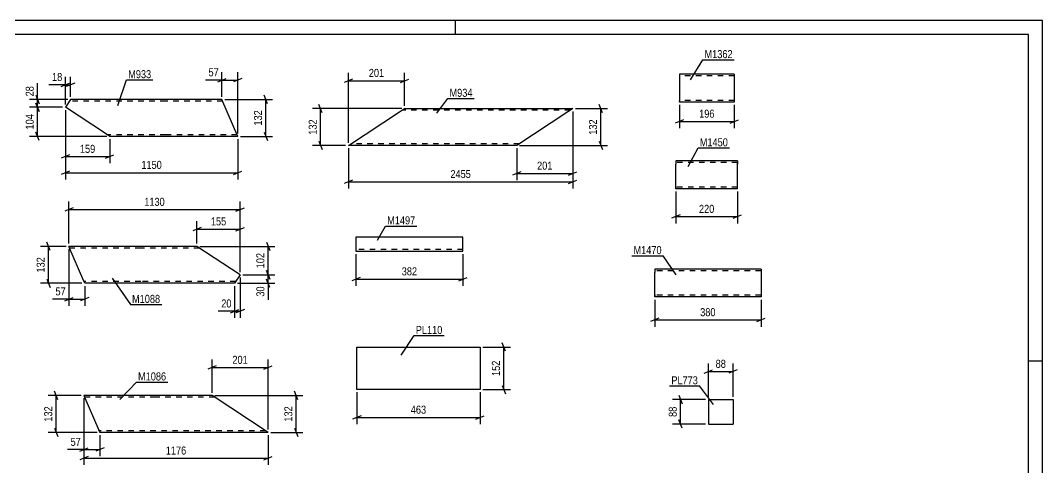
# Model space of a CAD drawing. Header units: millimetres. Extents: x 0 to 594, y 0 to 420.
# Drawn here: x 228.5 to 594, y 259.9 to 420 of the extents above; entities that cross this region are included whole.
import ezdxf

# ---------------------------------------------------------------- set-up
doc = ezdxf.new("R2010")
doc.units = ezdxf.units.MM
doc.linetypes.add('DXK_LINE_DOT2', pattern=[3.9198, 1.9599, -1.9599])
doc.styles.add('Arial Narrow', font='ARIALN.TTF', dxfattribs={"height": 0.2})

# ---------------------------------------------------------------- blocks, each defined once
blk = doc.blocks.new('Unknown-570389277-1132')
at = {"color": 5, "linetype": 'Continuous'}
for p, q in [((594, 420), (0, 420)), ((384, 415), (384, 420)), ((594, 0), (594, 420)), ((589, 415), (5, 415)), ((589, 5), (589, 415)), ((594, 298), (589, 298))]:
    blk.add_line(p, q, dxfattribs=at)
blk = doc.blocks.new('Part-570389277-9907 - 9891')
at = {"color": 2, "linetype": 'Continuous'}
for p, q in [((455.29, 330.98), (455.29, 329.78)), ((493.31, 330.98), (455.29, 330.98)), ((455.29, 321.72), (455.29, 329.78)), ((493.31, 330.98), (493.31, 330.89)), ((493.31, 330.89), (493.31, 329.78)), ((493.31, 329.78), (493.31, 320.98)), ((455.29, 321.07), (455.29, 321.72)), ((455.29, 320.98), (455.29, 321.07)), ((493.31, 320.98), (455.29, 320.98))]:
    blk.add_line(p, q, dxfattribs=at)
at = {"color": 7, "linetype": 'DXK_LINE_DOT2'}
for p, q in [((493.31, 330.38), (455.29, 330.38)), ((493.31, 330.63), (493.31, 329.78)), ((455.29, 321.72), (455.29, 321.33)), ((493.31, 321.63), (493.31, 321.72)), ((455.29, 321.58), (455.29, 321.63)), ((493.31, 321.58), (455.29, 321.58)), ((455.29, 320.98), (455.29, 320.98)), ((493.31, 321.58), (493.31, 321.63)), ((493.31, 321.58), (493.31, 321.63))]:
    blk.add_line(p, q, dxfattribs=at)
blk = doc.blocks.new('Part-570389277-8156 - 8140')
at = {"color": 2, "linetype": 'Continuous'}
for p, q in [((246.38, 391.68), (244.56, 388.91)), ((280.41, 391.68), (246.38, 391.68)), ((300.51, 391.68), (280.51, 391.68)), ((306.2, 378.48), (300.51, 391.68)), ((259.28, 379.22), (244.56, 388.91)), ((260.41, 378.48), (259.28, 379.22)), ((280.41, 378.48), (260.41, 378.48)), ((306.2, 378.48), (280.51, 378.48))]:
    blk.add_line(p, q, dxfattribs=at)
at = {"color": 7, "linetype": 'DXK_LINE_DOT2'}
for p, q in [((280.41, 391.08), (245.98, 391.08)), ((300.77, 391.08), (280.51, 391.08)), ((280.41, 379.08), (259.5, 379.08)), ((305.94, 379.08), (280.51, 379.08)), ((305.94, 379.08), (305.92, 379.12))]:
    blk.add_line(p, q, dxfattribs=at)
blk = doc.blocks.new('Part-570389277-9939 - 9923')
at = {"color": 2, "linetype": 'Continuous'}
for p, q in [((386.7, 342.36), (348.45, 342.36)), ((348.45, 342.36), (348.45, 337.36)), ((386.7, 337.36), (386.7, 342.36)), ((348.45, 337.36), (386.7, 337.36))]:
    blk.add_line(p, q, dxfattribs=at)
at = {"color": 7, "linetype": 'DXK_LINE_DOT2'}
blk.add_line((386.7, 337.96), (348.45, 337.96), dxfattribs=at)
blk = doc.blocks.new('Part-570389277-9980 - 9964')
at = {"color": 2, "linetype": 'Continuous'}
for p, q in [((474.52, 284.26), (474.52, 275.46)), ((474.52, 284.26), (483.32, 284.26)), ((483.32, 284.26), (483.32, 275.46)), ((474.52, 275.46), (483.32, 275.46))]:
    blk.add_line(p, q, dxfattribs=at)
blk = doc.blocks.new('Part-570389277-8293 - 8277')
at = {"color": 2, "linetype": 'Continuous'}
for p, q in [((364.01, 387.22), (365.84, 388.42)), ((365.84, 388.42), (385.84, 388.42)), ((385.94, 388.42), (426, 388.42)), ((426, 388.42), (424.18, 387.22)), ((345.77, 375.22), (364.01, 387.22)), ((424.18, 387.22), (405.94, 375.22)), ((385.84, 375.22), (345.77, 375.22)), ((405.94, 375.22), (385.94, 375.22))]:
    blk.add_line(p, q, dxfattribs=at)
at = {"color": 7, "linetype": 'DXK_LINE_DOT2'}
for p, q in [((385.84, 387.82), (364.92, 387.82)), ((425.09, 387.82), (385.94, 387.82)), ((425.86, 388.32), (424.18, 387.22)), ((346.68, 375.82), (346.75, 375.86)), ((385.84, 375.82), (346.68, 375.82)), ((406.85, 375.82), (385.94, 375.82)), ((406.85, 375.82), (406.92, 375.86))]:
    blk.add_line(p, q, dxfattribs=at)
blk = doc.blocks.new('Part-570389277-9032 - 9016')
at = {"color": 2, "linetype": 'Continuous'}
for p, q in [((348.76, 287.83), (348.76, 303.03)), ((348.76, 303.03), (370.76, 303.03)), ((370.86, 303.03), (392.86, 303.03)), ((392.86, 303.03), (392.86, 287.83)), ((370.76, 287.83), (348.76, 287.83)), ((392.86, 287.83), (370.86, 287.83))]:
    blk.add_line(p, q, dxfattribs=at)
blk = doc.blocks.new('Part-570389277-9076 - 9060')
at = {"color": 2, "linetype": 'Continuous'}
for p, q in [((271.48, 339.07), (245.79, 339.07)), ((251.16, 326.62), (245.79, 339.07)), ((291.58, 339.07), (271.58, 339.07)), ((307.05, 328.9), (291.58, 339.07)), ((251.44, 325.97), (251.16, 326.62)), ((251.48, 325.87), (251.44, 325.97)), ((271.48, 325.87), (251.48, 325.87)), ((305.06, 325.87), (271.58, 325.87)), ((307.05, 328.9), (305.06, 325.87))]:
    blk.add_line(p, q, dxfattribs=at)
at = {"color": 7, "linetype": 'DXK_LINE_DOT2'}
for p, q in [((271.48, 338.47), (246.04, 338.47)), ((292.49, 338.47), (271.58, 338.47)), ((251.16, 326.62), (251.33, 326.23)), ((251.22, 326.47), (251.2, 326.52)), ((271.48, 326.47), (251.22, 326.47)), ((251.48, 325.87), (251.48, 325.87)), ((305.46, 326.47), (271.58, 326.47))]:
    blk.add_line(p, q, dxfattribs=at)
blk = doc.blocks.new('Part-570389277-9213 - 9197')
at = {"color": 2, "linetype": 'Continuous'}
for p, q in [((276.88, 285.69), (251.19, 285.69)), ((251.19, 285.69), (256.56, 273.23)), ((296.98, 285.69), (276.98, 285.69)), ((317.05, 272.49), (296.98, 285.69)), ((256.84, 272.58), (256.56, 273.23)), ((256.88, 272.49), (256.84, 272.58)), ((276.88, 272.49), (256.88, 272.49)), ((317.05, 272.49), (276.98, 272.49))]:
    blk.add_line(p, q, dxfattribs=at)
at = {"color": 7, "linetype": 'DXK_LINE_DOT2'}
for p, q in [((276.88, 285.09), (251.44, 285.09)), ((297.89, 285.09), (276.98, 285.09)), ((256.56, 273.23), (256.73, 272.84)), ((256.62, 273.09), (256.6, 273.13)), ((276.88, 273.09), (256.62, 273.09)), ((316.13, 273.09), (276.98, 273.09)), ((315.87, 273.26), (315.92, 273.23)), ((316.06, 273.13), (316.13, 273.09))]:
    blk.add_line(p, q, dxfattribs=at)
blk = doc.blocks.new('Part-570389277-9843 - 9827')
at = {"color": 2, "linetype": 'Continuous'}
for p, q in [((483.74, 400.77), (464.12, 400.77)), ((464.12, 400.77), (464.12, 390.86)), ((483.74, 400.77), (483.74, 390.77)), ((464.12, 390.77), (464.12, 390.86)), ((483.74, 390.77), (464.12, 390.77))]:
    blk.add_line(p, q, dxfattribs=at)
at = {"color": 7, "linetype": 'DXK_LINE_DOT2'}
for p, q in [((483.74, 400.17), (464.12, 400.17)), ((464.12, 391.37), (464.12, 391.41)), ((483.74, 391.37), (464.12, 391.37)), ((483.74, 391.37), (483.74, 391.41))]:
    blk.add_line(p, q, dxfattribs=at)
blk = doc.blocks.new('Part-570389277-9875 - 9859')
at = {"color": 2, "linetype": 'Continuous'}
for p, q in [((462.85, 369.74), (462.85, 368.54)), ((484.87, 369.74), (462.85, 369.74)), ((484.87, 369.74), (484.87, 369.65)), ((484.87, 369.65), (484.87, 368.54)), ((462.85, 360.48), (462.85, 368.54)), ((484.87, 359.74), (484.87, 368.54)), ((462.85, 359.83), (462.85, 360.48)), ((462.85, 359.74), (462.85, 359.83)), ((484.87, 359.74), (462.85, 359.74))]:
    blk.add_line(p, q, dxfattribs=at)
at = {"color": 7, "linetype": 'DXK_LINE_DOT2'}
for p, q in [((484.87, 369.74), (484.87, 369.74)), ((484.87, 368.54), (484.87, 369.39)), ((484.87, 369.14), (462.85, 369.14)), ((462.85, 360.48), (462.85, 360.09)), ((462.85, 360.34), (462.85, 360.38)), ((484.87, 360.34), (462.85, 360.34)), ((462.85, 359.74), (462.85, 359.74)), ((484.87, 360.34), (484.87, 360.38))]:
    blk.add_line(p, q, dxfattribs=at)
blk = doc.blocks.new('StraightDimension-570389277-9909 - 9891')
at = {"color": 7, "linetype": 'Continuous'}
for p, q in [((455.29, 319.98), (455.29, 310.34)), ((493.31, 319.98), (493.31, 310.34)), ((456.79, 313.34), (453.79, 312.14)), ((455.29, 312.74), (493.31, 312.74)), ((491.81, 312.14), (494.81, 313.34))]:
    blk.add_line(p, q, dxfattribs=at)
at = {"color": 0}
blk.add_wipeout([(477.64, 313.49), (477.64, 317.69), (470.96, 317.69), (470.96, 313.49)], dxfattribs=at)
at = {"color": 3, "style": 'Arial Narrow'}
blk.add_text('380', height=2.863, dxfattribs=at).set_placement((471.56, 314.09))
blk = doc.blocks.new('StraightDimension-570389277-8206 - 8140')
at = {"color": 7, "linetype": 'Continuous'}
for p, q in [((243.56, 388.91), (231.71, 388.91)), ((233.96, 390.41), (235.16, 387.41)), ((234.56, 378.48), (234.56, 388.91)), ((259.41, 378.48), (231.71, 378.48)), ((235.16, 376.98), (233.96, 379.98))]:
    blk.add_line(p, q, dxfattribs=at)
at = {"color": 0}
blk.add_wipeout([(233.81, 387.04), (229.61, 387.04), (229.61, 380.35), (233.81, 380.35)], dxfattribs=at)
at = {"color": 3, "style": 'Arial Narrow'}
blk.add_text('104', height=2.863, rotation=90.0002, dxfattribs=at).set_placement((233.21, 380.95))
blk = doc.blocks.new('StraightDimension-570389277-8159 - 8140')
at = {"color": 7, "linetype": 'Continuous'}
for p, q in [((299.01, 398.06), (302.01, 399.26)), ((300.51, 392.68), (300.51, 401.51)), ((300.51, 398.66), (306.2, 398.66)), ((307.7, 399.26), (304.7, 398.06)), ((306.2, 379.48), (306.2, 401.51))]:
    blk.add_line(p, q, dxfattribs=at)
at = {"color": 0}
blk.add_wipeout([(299.99, 399.41), (299.99, 403.61), (295.13, 403.61), (295.13, 399.41)], dxfattribs=at)
at = {"color": 7, "linetype": 'Continuous'}
blk.add_line((300.51, 398.66), (294.6, 398.66), dxfattribs=at)
blk.add_line((300.51, 398.66), (294.6, 398.66), dxfattribs=at)
at = {"color": 3, "style": 'Arial Narrow'}
blk.add_text('57', height=2.863, dxfattribs=at).set_placement((295.73, 400.01))
blk = doc.blocks.new('StraightDimension-570389277-8205 - 8140')
at = {"color": 7, "linetype": 'Continuous'}
for p, q in [((245.38, 391.68), (231.71, 391.68)), ((233.96, 393.18), (235.16, 390.18)), ((234.56, 388.91), (234.56, 391.68)), ((243.56, 388.91), (231.71, 388.91)), ((235.16, 387.41), (233.96, 390.41))]:
    blk.add_line(p, q, dxfattribs=at)
at = {"color": 0}
blk.add_wipeout([(233.81, 397.06), (229.61, 397.06), (229.61, 392.2), (233.81, 392.2)], dxfattribs=at)
at = {"color": 7, "linetype": 'Continuous'}
blk.add_line((234.56, 391.68), (234.56, 397.59), dxfattribs=at)
blk.add_line((234.56, 391.68), (234.56, 397.59), dxfattribs=at)
at = {"color": 3, "style": 'Arial Narrow'}
blk.add_text('28', height=2.863, rotation=90.0002, dxfattribs=at).set_placement((233.21, 392.8))
blk = doc.blocks.new('StraightDimension-570389277-8173 - 8140')
at = {"color": 7, "linetype": 'Continuous'}
for p, q in [((244.56, 389.91), (244.56, 399.82)), ((246.38, 392.68), (246.38, 399.82)), ((243.06, 396.37), (246.06, 397.57)), ((244.56, 396.97), (246.38, 396.97)), ((247.88, 397.57), (244.88, 396.37))]:
    blk.add_line(p, q, dxfattribs=at)
at = {"color": 0}
blk.add_wipeout([(244.03, 397.72), (244.03, 401.92), (239.17, 401.92), (239.17, 397.72)], dxfattribs=at)
at = {"color": 7, "linetype": 'Continuous'}
blk.add_line((244.56, 396.97), (238.65, 396.97), dxfattribs=at)
blk.add_line((244.56, 396.97), (238.65, 396.97), dxfattribs=at)
at = {"color": 3, "style": 'Arial Narrow'}
blk.add_text('18', height=2.863, dxfattribs=at).set_placement((239.77, 398.32))
blk = doc.blocks.new('StraightDimension-570389277-8187 - 8140')
at = {"color": 7, "linetype": 'Continuous'}
for p, q in [((244.56, 387.91), (244.56, 368.84)), ((260.41, 377.48), (260.41, 368.84)), ((246.06, 371.84), (243.06, 370.64)), ((244.56, 371.24), (260.41, 371.24)), ((258.91, 370.64), (261.91, 371.84))]:
    blk.add_line(p, q, dxfattribs=at)
at = {"color": 0}
blk.add_wipeout([(255.82, 371.99), (255.82, 376.19), (249.14, 376.19), (249.14, 371.99)], dxfattribs=at)
at = {"color": 3, "style": 'Arial Narrow'}
blk.add_text('159', height=2.863, dxfattribs=at).set_placement((249.74, 372.59))
blk = doc.blocks.new('StraightDimension-570389277-8239 - 8140')
at = {"color": 7, "linetype": 'Continuous'}
for p, q in [((301.51, 391.68), (318.6, 391.68)), ((316.8, 390.18), (315.6, 393.18)), ((316.2, 378.48), (316.2, 391.68)), ((307.2, 378.48), (318.6, 378.48)), ((315.6, 379.98), (316.8, 376.98))]:
    blk.add_line(p, q, dxfattribs=at)
at = {"color": 0}
blk.add_wipeout([(315.45, 388.42), (311.25, 388.42), (311.25, 381.74), (315.45, 381.74)], dxfattribs=at)
at = {"color": 3, "style": 'Arial Narrow'}
blk.add_text('132', height=2.863, rotation=90.0002, dxfattribs=at).set_placement((314.85, 382.34))
blk = doc.blocks.new('StraightDimension-570389277-8263 - 8140')
at = {"color": 7, "linetype": 'Continuous'}
for p, q in [((244.56, 387.91), (244.56, 363.08)), ((306.2, 377.48), (306.2, 363.08)), ((246.06, 366.08), (243.06, 364.88)), ((304.7, 364.88), (307.7, 366.08)), ((244.56, 365.48), (306.2, 365.48))]:
    blk.add_line(p, q, dxfattribs=at)
at = {"color": 0}
blk.add_wipeout([(279.64, 366.23), (279.64, 370.43), (271.12, 370.43), (271.12, 366.23)], dxfattribs=at)
at = {"color": 3, "style": 'Arial Narrow'}
blk.add_text('1150', height=2.863, dxfattribs=at).set_placement((271.72, 366.83))
blk = doc.blocks.new('StraightDimension-570389277-9941 - 9923')
at = {"color": 7, "linetype": 'Continuous'}
for p, q in [((348.45, 336.36), (348.45, 324.96)), ((386.7, 336.36), (386.7, 324.96)), ((349.95, 327.96), (346.95, 326.76)), ((348.45, 327.36), (386.7, 327.36)), ((385.2, 326.76), (388.2, 327.96))]:
    blk.add_line(p, q, dxfattribs=at)
at = {"color": 0}
blk.add_wipeout([(370.92, 328.11), (370.92, 332.31), (364.23, 332.31), (364.23, 328.11)], dxfattribs=at)
at = {"color": 3, "style": 'Arial Narrow'}
blk.add_text('382', height=2.863, dxfattribs=at).set_placement((364.83, 328.71))
blk = doc.blocks.new('StraightDimension-570389277-9982 - 9964')
at = {"color": 7, "linetype": 'Continuous'}
for p, q in [((474.52, 285.26), (474.52, 297.11)), ((483.32, 285.26), (483.32, 297.11)), ((473.02, 293.66), (476.02, 294.86)), ((474.52, 294.26), (483.32, 294.26)), ((484.82, 294.86), (481.82, 293.66))]:
    blk.add_line(p, q, dxfattribs=at)
at = {"color": 0}
blk.add_wipeout([(481.34, 295.01), (481.34, 299.21), (476.49, 299.21), (476.49, 295.01)], dxfattribs=at)
at = {"color": 3, "style": 'Arial Narrow'}
blk.add_text('88', height=2.863, dxfattribs=at).set_placement((477.09, 295.61))
blk = doc.blocks.new('StraightDimension-570389277-9993 - 9964')
at = {"color": 7, "linetype": 'Continuous'}
for p, q in [((463.92, 285.76), (465.12, 282.76)), ((473.52, 284.26), (461.67, 284.26)), ((464.52, 275.46), (464.52, 284.26)), ((473.52, 275.46), (461.67, 275.46)), ((465.12, 273.96), (463.92, 276.96))]:
    blk.add_line(p, q, dxfattribs=at)
at = {"color": 0}
blk.add_wipeout([(463.77, 282.29), (459.57, 282.29), (459.57, 277.43), (463.77, 277.43)], dxfattribs=at)
at = {"color": 3, "style": 'Arial Narrow'}
blk.add_text('88', height=2.863, rotation=90.0002, dxfattribs=at).set_placement((463.17, 278.03))
blk = doc.blocks.new('StraightDimension-570389277-8296 - 8277')
at = {"color": 7, "linetype": 'Continuous'}
for p, q in [((426, 387.42), (426, 362.82)), ((405.94, 374.22), (405.94, 362.82)), ((407.44, 365.82), (404.44, 364.62)), ((424.5, 364.62), (427.5, 365.82)), ((405.94, 365.22), (426, 365.22))]:
    blk.add_line(p, q, dxfattribs=at)
at = {"color": 0}
blk.add_wipeout([(419.31, 365.97), (419.31, 370.17), (412.63, 370.17), (412.63, 365.97)], dxfattribs=at)
at = {"color": 3, "style": 'Arial Narrow'}
blk.add_text('201', height=2.863, dxfattribs=at).set_placement((413.23, 366.57))
blk = doc.blocks.new('StraightDimension-570389277-8310 - 8277')
at = {"color": 7, "linetype": 'Continuous'}
for p, q in [((347.27, 399.02), (344.27, 397.82)), ((345.77, 376.22), (345.77, 401.27)), ((364.34, 397.82), (367.34, 399.02)), ((365.84, 389.42), (365.84, 401.27)), ((345.77, 398.42), (365.84, 398.42))]:
    blk.add_line(p, q, dxfattribs=at)
at = {"color": 0}
blk.add_wipeout([(359.14, 399.17), (359.14, 403.37), (352.46, 403.37), (352.46, 399.17)], dxfattribs=at)
at = {"color": 3, "style": 'Arial Narrow'}
blk.add_text('201', height=2.863, dxfattribs=at).set_placement((353.06, 399.77))
blk = doc.blocks.new('StraightDimension-570389277-8372 - 8277')
at = {"color": 7, "linetype": 'Continuous'}
for p, q in [((426, 387.42), (426, 359.82)), ((345.77, 374.22), (345.77, 359.82)), ((347.27, 362.82), (344.27, 361.62)), ((345.77, 362.22), (426, 362.22)), ((424.5, 361.62), (427.5, 362.82))]:
    blk.add_line(p, q, dxfattribs=at)
at = {"color": 0}
blk.add_wipeout([(390.14, 362.97), (390.14, 367.17), (381.63, 367.17), (381.63, 362.97)], dxfattribs=at)
at = {"color": 3, "style": 'Arial Narrow'}
blk.add_text('2455', height=2.863, dxfattribs=at).set_placement((382.23, 363.57))
blk = doc.blocks.new('StraightDimension-570389277-8348 - 8277')
at = {"color": 7, "linetype": 'Continuous'}
for p, q in [((364.84, 388.42), (332.92, 388.42)), ((336.37, 386.92), (335.17, 389.92)), ((335.77, 375.22), (335.77, 388.42)), ((335.17, 376.72), (336.37, 373.72)), ((344.77, 375.22), (332.92, 375.22))]:
    blk.add_line(p, q, dxfattribs=at)
at = {"color": 0}
blk.add_wipeout([(335.02, 385.16), (330.82, 385.16), (330.82, 378.47), (335.02, 378.47)], dxfattribs=at)
at = {"color": 3, "style": 'Arial Narrow'}
blk.add_text('132', height=2.863, rotation=90.0002, dxfattribs=at).set_placement((334.42, 379.07))
blk = doc.blocks.new('StraightDimension-570389277-8324 - 8277')
at = {"color": 7, "linetype": 'Continuous'}
for p, q in [((427, 388.42), (438.4, 388.42)), ((436.6, 386.92), (435.4, 389.92)), ((436, 375.22), (436, 388.42)), ((435.4, 376.72), (436.6, 373.72)), ((406.94, 375.22), (438.4, 375.22))]:
    blk.add_line(p, q, dxfattribs=at)
at = {"color": 0}
blk.add_wipeout([(435.25, 385.16), (431.05, 385.16), (431.05, 378.47), (435.25, 378.47)], dxfattribs=at)
at = {"color": 3, "style": 'Arial Narrow'}
blk.add_text('132', height=2.863, rotation=90.0002, dxfattribs=at).set_placement((434.65, 379.07))
blk = doc.blocks.new('StraightDimension-570389277-9035 - 9016')
at = {"color": 7, "linetype": 'Continuous'}
for p, q in [((348.76, 286.83), (348.76, 275.43)), ((392.86, 286.83), (392.86, 275.43)), ((350.26, 278.43), (347.26, 277.23)), ((348.76, 277.83), (392.86, 277.83)), ((391.36, 277.23), (394.36, 278.43))]:
    blk.add_line(p, q, dxfattribs=at)
at = {"color": 0}
blk.add_wipeout([(374.15, 278.58), (374.15, 282.78), (367.47, 282.78), (367.47, 278.58)], dxfattribs=at)
at = {"color": 3, "style": 'Arial Narrow'}
blk.add_text('463', height=2.863, dxfattribs=at).set_placement((368.07, 279.18))
blk = doc.blocks.new('StraightDimension-570389277-9046 - 9016')
at = {"color": 7, "linetype": 'Continuous'}
for p, q in [((401.89, 301.53), (400.69, 304.53)), ((393.86, 303.03), (403.69, 303.03)), ((401.29, 287.83), (401.29, 303.03)), ((400.69, 289.33), (401.89, 286.33)), ((393.86, 287.83), (403.69, 287.83))]:
    blk.add_line(p, q, dxfattribs=at)
at = {"color": 0}
blk.add_wipeout([(400.54, 298.77), (396.34, 298.77), (396.34, 292.09), (400.54, 292.09)], dxfattribs=at)
at = {"color": 3, "style": 'Arial Narrow'}
blk.add_text('152', height=2.863, rotation=90.0002, dxfattribs=at).set_placement((399.94, 292.69))
blk = doc.blocks.new('StraightDimension-570389277-9148 - 9060')
at = {"color": 7, "linetype": 'Continuous'}
for p, q in [((291.58, 340.07), (291.58, 348.11)), ((307.05, 329.9), (307.05, 348.11)), ((293.08, 345.86), (290.08, 344.66)), ((291.58, 345.26), (307.05, 345.26)), ((305.55, 344.66), (308.55, 345.86))]:
    blk.add_line(p, q, dxfattribs=at)
at = {"color": 0}
blk.add_wipeout([(302.66, 346.01), (302.66, 350.21), (295.97, 350.21), (295.97, 346.01)], dxfattribs=at)
at = {"color": 3, "style": 'Arial Narrow'}
blk.add_text('155', height=2.863, dxfattribs=at).set_placement((296.57, 346.61))
blk = doc.blocks.new('StraightDimension-570389277-9079 - 9060')
at = {"color": 7, "linetype": 'Continuous'}
for p, q in [((245.79, 340.07), (245.79, 355.11)), ((307.05, 329.9), (307.05, 355.11)), ((247.29, 352.86), (244.29, 351.66)), ((245.79, 352.26), (307.05, 352.26)), ((305.55, 351.66), (308.55, 352.86))]:
    blk.add_line(p, q, dxfattribs=at)
at = {"color": 0}
blk.add_wipeout([(280.68, 353.01), (280.68, 357.21), (272.16, 357.21), (272.16, 353.01)], dxfattribs=at)
at = {"color": 3, "style": 'Arial Narrow'}
blk.add_text('1130', height=2.863, dxfattribs=at).set_placement((272.76, 353.61))
blk = doc.blocks.new('StraightDimension-570389277-9114 - 9060')
at = {"color": 7, "linetype": 'Continuous'}
for p, q in [((316.45, 340.57), (317.65, 337.57)), ((292.58, 339.07), (319.45, 339.07)), ((317.05, 328.9), (317.05, 339.07)), ((317.65, 327.4), (316.45, 330.4)), ((308.05, 328.9), (319.45, 328.9))]:
    blk.add_line(p, q, dxfattribs=at)
at = {"color": 0}
blk.add_wipeout([(316.3, 337.33), (312.1, 337.33), (312.1, 330.64), (316.3, 330.64)], dxfattribs=at)
at = {"color": 3, "style": 'Arial Narrow'}
blk.add_text('102', height=2.863, rotation=90.0002, dxfattribs=at).set_placement((315.7, 331.24))
blk = doc.blocks.new('StraightDimension-570389277-9090 - 9060')
at = {"color": 7, "linetype": 'Continuous'}
for p, q in [((239.07, 337.57), (237.87, 340.57)), ((244.79, 339.07), (235.62, 339.07)), ((238.47, 325.87), (238.47, 339.07)), ((250.48, 325.87), (235.62, 325.87)), ((237.87, 327.37), (239.07, 324.37))]:
    blk.add_line(p, q, dxfattribs=at)
at = {"color": 0}
blk.add_wipeout([(237.72, 335.82), (233.52, 335.82), (233.52, 329.13), (237.72, 329.13)], dxfattribs=at)
at = {"color": 3, "style": 'Arial Narrow'}
blk.add_text('132', height=2.863, rotation=90.0002, dxfattribs=at).set_placement((237.12, 329.73))
blk = doc.blocks.new('StraightDimension-570389277-9115 - 9060')
at = {"color": 7, "linetype": 'Continuous'}
for p, q in [((316.45, 330.4), (317.65, 327.4)), ((306.06, 325.87), (319.45, 325.87)), ((308.05, 328.9), (319.45, 328.9)), ((317.65, 324.37), (316.45, 327.37)), ((317.05, 325.87), (317.05, 328.9))]:
    blk.add_line(p, q, dxfattribs=at)
at = {"color": 0}
blk.add_wipeout([(316.3, 325.35), (312.1, 325.35), (312.1, 320.49), (316.3, 320.49)], dxfattribs=at)
at = {"color": 7, "linetype": 'Continuous'}
blk.add_line((317.05, 325.87), (317.05, 319.97), dxfattribs=at)
blk.add_line((317.05, 325.87), (317.05, 319.97), dxfattribs=at)
at = {"color": 3, "style": 'Arial Narrow'}
blk.add_text('30', height=2.863, rotation=90.0002, dxfattribs=at).set_placement((315.7, 321.09))
blk = doc.blocks.new('StraightDimension-570389277-9166 - 9060')
at = {"color": 7, "linetype": 'Continuous'}
for p, q in [((245.79, 338.07), (245.79, 317.8)), ((251.48, 324.87), (251.48, 317.8)), ((244.29, 319.6), (247.29, 320.8)), ((245.79, 320.2), (251.48, 320.2)), ((252.98, 320.8), (249.98, 319.6))]:
    blk.add_line(p, q, dxfattribs=at)
at = {"color": 0}
blk.add_wipeout([(245.26, 320.95), (245.26, 325.15), (240.4, 325.15), (240.4, 320.95)], dxfattribs=at)
at = {"color": 7, "linetype": 'Continuous'}
blk.add_line((245.79, 320.2), (239.88, 320.2), dxfattribs=at)
blk.add_line((245.79, 320.2), (239.88, 320.2), dxfattribs=at)
at = {"color": 3, "style": 'Arial Narrow'}
blk.add_text('57', height=2.863, dxfattribs=at).set_placement((241, 321.55))
blk = doc.blocks.new('StraightDimension-570389277-9180 - 9060')
at = {"color": 7, "linetype": 'Continuous'}
for p, q in [((307.05, 327.9), (307.05, 313.47)), ((305.06, 324.87), (305.06, 313.47)), ((303.56, 315.27), (306.56, 316.47)), ((305.06, 315.87), (307.05, 315.87)), ((308.55, 316.47), (305.55, 315.27))]:
    blk.add_line(p, q, dxfattribs=at)
at = {"color": 0}
blk.add_wipeout([(304.54, 316.62), (304.54, 320.82), (299.68, 320.82), (299.68, 316.62)], dxfattribs=at)
at = {"color": 7, "linetype": 'Continuous'}
blk.add_line((305.06, 315.87), (299.16, 315.87), dxfattribs=at)
blk.add_line((305.06, 315.87), (299.16, 315.87), dxfattribs=at)
at = {"color": 3, "style": 'Arial Narrow'}
blk.add_text('20', height=2.863, dxfattribs=at).set_placement((300.28, 317.22))
blk = doc.blocks.new('StraightDimension-570389277-9216 - 9197')
at = {"color": 7, "linetype": 'Continuous'}
for p, q in [((251.19, 284.69), (251.19, 260.81)), ((317.05, 271.49), (317.05, 260.81)), ((252.69, 263.81), (249.69, 262.61)), ((251.19, 263.21), (317.05, 263.21)), ((315.55, 262.61), (318.55, 263.81))]:
    blk.add_line(p, q, dxfattribs=at)
at = {"color": 0}
blk.add_wipeout([(288.37, 263.96), (288.37, 268.16), (279.86, 268.16), (279.86, 263.96)], dxfattribs=at)
at = {"color": 3, "style": 'Arial Narrow'}
blk.add_text('1176', height=2.863, dxfattribs=at).set_placement((280.46, 264.56))
blk = doc.blocks.new('StraightDimension-570389277-9275 - 9197')
at = {"color": 7, "linetype": 'Continuous'}
for p, q in [((298.48, 296.29), (295.48, 295.09)), ((296.98, 286.69), (296.98, 298.54)), ((315.55, 295.09), (318.55, 296.29)), ((317.05, 273.49), (317.05, 298.54)), ((296.98, 295.69), (317.05, 295.69))]:
    blk.add_line(p, q, dxfattribs=at)
at = {"color": 0}
blk.add_wipeout([(310.35, 296.44), (310.35, 300.64), (303.67, 300.64), (303.67, 296.44)], dxfattribs=at)
at = {"color": 3, "style": 'Arial Narrow'}
blk.add_text('201', height=2.863, dxfattribs=at).set_placement((304.27, 297.04))
blk = doc.blocks.new('StraightDimension-570389277-9251 - 9197')
at = {"color": 7, "linetype": 'Continuous'}
for p, q in [((250.19, 285.69), (238.34, 285.69)), ((241.79, 284.19), (240.59, 287.19)), ((241.19, 272.49), (241.19, 285.69)), ((255.88, 272.49), (238.34, 272.49)), ((240.59, 273.99), (241.79, 270.99))]:
    blk.add_line(p, q, dxfattribs=at)
at = {"color": 0}
blk.add_wipeout([(240.44, 282.43), (236.24, 282.43), (236.24, 275.74), (240.44, 275.74)], dxfattribs=at)
at = {"color": 3, "style": 'Arial Narrow'}
blk.add_text('132', height=2.863, rotation=90.0002, dxfattribs=at).set_placement((239.84, 276.34))
blk = doc.blocks.new('StraightDimension-570389277-9227 - 9197')
at = {"color": 7, "linetype": 'Continuous'}
for p, q in [((297.98, 285.69), (329.45, 285.69)), ((327.65, 284.19), (326.45, 287.19)), ((327.05, 272.49), (327.05, 285.69)), ((318.05, 272.49), (329.45, 272.49)), ((326.45, 273.99), (327.65, 270.99))]:
    blk.add_line(p, q, dxfattribs=at)
at = {"color": 0}
blk.add_wipeout([(326.3, 282.43), (322.1, 282.43), (322.1, 275.74), (326.3, 275.74)], dxfattribs=at)
at = {"color": 3, "style": 'Arial Narrow'}
blk.add_text('132', height=2.863, rotation=90.0002, dxfattribs=at).set_placement((325.7, 276.34))
blk = doc.blocks.new('StraightDimension-570389277-9289 - 9197')
at = {"color": 7, "linetype": 'Continuous'}
for p, q in [((251.19, 284.69), (251.19, 263.92)), ((256.88, 271.49), (256.88, 263.92)), ((249.69, 265.72), (252.69, 266.92)), ((258.38, 266.92), (255.38, 265.72)), ((251.19, 266.32), (256.88, 266.32))]:
    blk.add_line(p, q, dxfattribs=at)
at = {"color": 0}
blk.add_wipeout([(250.66, 267.07), (250.66, 271.27), (245.8, 271.27), (245.8, 267.07)], dxfattribs=at)
at = {"color": 7, "linetype": 'Continuous'}
blk.add_line((251.19, 266.32), (245.28, 266.32), dxfattribs=at)
blk.add_line((251.19, 266.32), (245.28, 266.32), dxfattribs=at)
at = {"color": 3, "style": 'Arial Narrow'}
blk.add_text('57', height=2.863, dxfattribs=at).set_placement((246.4, 267.67))
blk = doc.blocks.new('StraightDimension-570389277-9845 - 9827')
at = {"color": 7, "linetype": 'Continuous'}
for p, q in [((464.12, 389.77), (464.12, 381.42)), ((483.74, 389.77), (483.74, 381.42)), ((465.62, 384.42), (462.62, 383.22)), ((464.12, 383.82), (483.74, 383.82)), ((482.24, 383.22), (485.24, 384.42))]:
    blk.add_line(p, q, dxfattribs=at)
at = {"color": 0}
blk.add_wipeout([(477.27, 384.57), (477.27, 388.77), (470.59, 388.77), (470.59, 384.57)], dxfattribs=at)
at = {"color": 3, "style": 'Arial Narrow'}
blk.add_text('196', height=2.863, dxfattribs=at).set_placement((471.19, 385.17))
blk = doc.blocks.new('StraightDimension-570389277-9877 - 9859')
at = {"color": 7, "linetype": 'Continuous'}
for p, q in [((462.85, 358.74), (462.85, 347.34)), ((484.87, 358.74), (484.87, 347.34)), ((464.35, 350.34), (461.35, 349.14)), ((462.85, 349.74), (484.87, 349.74)), ((483.37, 349.14), (486.37, 350.34))]:
    blk.add_line(p, q, dxfattribs=at)
at = {"color": 0}
blk.add_wipeout([(477.2, 350.49), (477.2, 354.69), (470.52, 354.69), (470.52, 350.49)], dxfattribs=at)
at = {"color": 3, "style": 'Arial Narrow'}
blk.add_text('220', height=2.863, dxfattribs=at).set_placement((471.12, 351.09))
blk = doc.blocks.new('Mark-570389277-9903 - 9891')
at = {"color": 0}
blk.add_wipeout([(457.77, 336.32), (457.77, 339.32), (447.72, 339.32), (447.72, 336.32)], dxfattribs=at)
blk.add_wipeout([(457.77, 336.32), (457.77, 339.32), (447.72, 339.32), (447.72, 336.32)], dxfattribs=at)
at = {"color": 30, "linetype": 'Continuous'}
for p in [(447.12, 335.72), (462.93, 328.95)]:
    blk.add_line(p, (458.37, 335.72), dxfattribs=at)
at = {"color": 3, "style": 'Arial Narrow'}
blk.add_text('M1470', height=2.863, dxfattribs=at).set_placement((447.72, 336.32))
blk = doc.blocks.new('Mark-570389277-8152 - 8140')
at = {"color": 0}
blk.add_wipeout([(275.24, 399.32), (275.24, 402.32), (267.01, 402.32), (267.01, 399.32)], dxfattribs=at)
blk.add_wipeout([(275.24, 399.32), (275.24, 402.32), (267.01, 402.32), (267.01, 399.32)], dxfattribs=at)
at = {"color": 30, "linetype": 'Continuous'}
for p, q in [((263.32, 389.5), (266.41, 398.72)), ((266.41, 398.72), (275.84, 398.72))]:
    blk.add_line(p, q, dxfattribs=at)
at = {"color": 3, "style": 'Arial Narrow'}
blk.add_text('M933', height=2.863, dxfattribs=at).set_placement((267.01, 399.32))
blk = doc.blocks.new('Mark-570389277-9935 - 9923')
at = {"color": 0}
blk.add_wipeout([(369.67, 346.98), (369.67, 349.98), (359.62, 349.98), (359.62, 346.98)], dxfattribs=at)
blk.add_wipeout([(369.67, 346.98), (369.67, 349.98), (359.62, 349.98), (359.62, 346.98)], dxfattribs=at)
at = {"color": 30, "linetype": 'Continuous'}
for p, q in [((356.13, 341.33), (359.02, 346.38)), ((359.02, 346.38), (370.27, 346.38))]:
    blk.add_line(p, q, dxfattribs=at)
at = {"color": 3, "style": 'Arial Narrow'}
blk.add_text('M1497', height=2.863, dxfattribs=at).set_placement((359.62, 346.98))
blk = doc.blocks.new('Mark-570389277-9976 - 9964')
at = {"color": 0}
blk.add_wipeout([(470.74, 289.7), (470.74, 292.7), (461.24, 292.7), (461.24, 289.7)], dxfattribs=at)
blk.add_wipeout([(470.74, 289.7), (470.74, 292.7), (461.24, 292.7), (461.24, 289.7)], dxfattribs=at)
at = {"color": 30, "linetype": 'Continuous'}
for p in [(460.64, 289.1), (476.31, 282.47)]:
    blk.add_line(p, (471.34, 289.1), dxfattribs=at)
at = {"color": 3, "style": 'Arial Narrow'}
blk.add_text('PL773', height=2.863, dxfattribs=at).set_placement((461.24, 289.7))
blk = doc.blocks.new('Mark-570389277-8289 - 8277')
at = {"color": 0}
blk.add_wipeout([(390.14, 392.66), (390.14, 395.66), (381.92, 395.66), (381.92, 392.66)], dxfattribs=at)
blk.add_wipeout([(390.14, 392.66), (390.14, 395.66), (381.92, 395.66), (381.92, 392.66)], dxfattribs=at)
at = {"color": 30, "linetype": 'Continuous'}
for p, q in [((377.4, 386.77), (381.32, 392.06)), ((381.32, 392.06), (390.74, 392.06))]:
    blk.add_line(p, q, dxfattribs=at)
at = {"color": 3, "style": 'Arial Narrow'}
blk.add_text('M934', height=2.863, dxfattribs=at).set_placement((381.92, 392.66))
blk = doc.blocks.new('Mark-570389277-9028 - 9016')
at = {"color": 0}
blk.add_wipeout([(379.35, 307.73), (379.35, 310.73), (369.85, 310.73), (369.85, 307.73)], dxfattribs=at)
blk.add_wipeout([(379.35, 307.73), (379.35, 310.73), (369.85, 310.73), (369.85, 307.73)], dxfattribs=at)
at = {"color": 30, "linetype": 'Continuous'}
for p, q in [((364.67, 300.18), (369.25, 307.13)), ((369.25, 307.13), (379.95, 307.13))]:
    blk.add_line(p, q, dxfattribs=at)
at = {"color": 3, "style": 'Arial Narrow'}
blk.add_text('PL110', height=2.863, dxfattribs=at).set_placement((369.85, 307.73))
blk = doc.blocks.new('Mark-570389277-9072 - 9060')
at = {"color": 0}
blk.add_wipeout([(278.43, 318.86), (278.43, 321.86), (268.38, 321.86), (268.38, 318.86)], dxfattribs=at)
blk.add_wipeout([(278.43, 318.86), (278.43, 321.86), (268.38, 321.86), (268.38, 318.86)], dxfattribs=at)
at = {"color": 30, "linetype": 'Continuous'}
for p, q in [((261.33, 327.72), (267.78, 318.26)), ((267.78, 318.26), (279.03, 318.26))]:
    blk.add_line(p, q, dxfattribs=at)
at = {"color": 3, "style": 'Arial Narrow'}
blk.add_text('M1088', height=2.863, dxfattribs=at).set_placement((268.38, 318.86))
blk = doc.blocks.new('Mark-570389277-9209 - 9197')
at = {"color": 0}
blk.add_wipeout([(280.58, 291.09), (280.58, 294.09), (270.53, 294.09), (270.53, 291.09)], dxfattribs=at)
blk.add_wipeout([(280.58, 291.09), (280.58, 294.09), (270.53, 294.09), (270.53, 291.09)], dxfattribs=at)
at = {"color": 30, "linetype": 'Continuous'}
for p, q in [((264.06, 284.21), (269.93, 290.49)), ((269.93, 290.49), (281.18, 290.49))]:
    blk.add_line(p, q, dxfattribs=at)
at = {"color": 3, "style": 'Arial Narrow'}
blk.add_text('M1086', height=2.863, dxfattribs=at).set_placement((270.53, 291.09))
blk = doc.blocks.new('Mark-570389277-9839 - 9827')
at = {"color": 0}
blk.add_wipeout([(483.17, 406.5), (483.17, 409.5), (473.12, 409.5), (473.12, 406.5)], dxfattribs=at)
blk.add_wipeout([(483.17, 406.5), (483.17, 409.5), (473.12, 409.5), (473.12, 406.5)], dxfattribs=at)
at = {"color": 30, "linetype": 'Continuous'}
for p, q in [((468.07, 398.74), (472.52, 405.9)), ((472.52, 405.9), (483.77, 405.9))]:
    blk.add_line(p, q, dxfattribs=at)
at = {"color": 3, "style": 'Arial Narrow'}
blk.add_text('M1362', height=2.863, dxfattribs=at).set_placement((473.12, 406.5))
blk = doc.blocks.new('Mark-570389277-9871 - 9859')
at = {"color": 0}
blk.add_wipeout([(481.47, 374.93), (481.47, 377.93), (471.42, 377.93), (471.42, 374.93)], dxfattribs=at)
blk.add_wipeout([(481.47, 374.93), (481.47, 377.93), (471.42, 377.93), (471.42, 374.93)], dxfattribs=at)
at = {"color": 30, "linetype": 'Continuous'}
for p, q in [((467.29, 367.71), (470.82, 374.33)), ((470.82, 374.33), (482.07, 374.33))]:
    blk.add_line(p, q, dxfattribs=at)
at = {"color": 3, "style": 'Arial Narrow'}
blk.add_text('M1450', height=2.863, dxfattribs=at).set_placement((471.42, 374.93))

msp = doc.modelspace()

# ---------------------------------------------------------------- block references
for name in ['Unknown-570389277-1132', 'Part-570389277-9843 - 9827', 'Part-570389277-8156 - 8140', 'Part-570389277-8293 - 8277', 'Part-570389277-9875 - 9859', 'Part-570389277-9939 - 9923', 'Part-570389277-9076 - 9060', 'Part-570389277-9907 - 9891', 'Part-570389277-9032 - 9016', 'Part-570389277-9213 - 9197', 'Part-570389277-9980 - 9964']:
    msp.add_blockref(name, (0, 0))

# ---------------------------------------------------------------- next in the draw order: block references
for name in ['Mark-570389277-9839 - 9827', 'StraightDimension-570389277-8159 - 8140', 'StraightDimension-570389277-8310 - 8277', 'StraightDimension-570389277-8206 - 8140', 'StraightDimension-570389277-9845 - 9827', 'StraightDimension-570389277-8296 - 8277', 'Mark-570389277-9871 - 9859', 'StraightDimension-570389277-9877 - 9859', 'StraightDimension-570389277-9148 - 9060', 'Mark-570389277-9935 - 9923', 'StraightDimension-570389277-9941 - 9923', 'Mark-570389277-9903 - 9891', 'Mark-570389277-9072 - 9060', 'StraightDimension-570389277-9909 - 9891', 'Mark-570389277-9028 - 9016', 'StraightDimension-570389277-9982 - 9964', 'StraightDimension-570389277-9035 - 9016', 'StraightDimension-570389277-9216 - 9197']:
    msp.add_blockref(name, (0, 0))

# ---------------------------------------------------------------- next in the draw order: block references
for name in ['StraightDimension-570389277-8205 - 8140', 'StraightDimension-570389277-8239 - 8140', 'StraightDimension-570389277-8372 - 8277', 'StraightDimension-570389277-9079 - 9060', 'StraightDimension-570389277-9046 - 9016', 'StraightDimension-570389277-9275 - 9197', 'Mark-570389277-9209 - 9197', 'StraightDimension-570389277-9251 - 9197', 'StraightDimension-570389277-9993 - 9964']:
    msp.add_blockref(name, (0, 0))

# ---------------------------------------------------------------- next in the draw order: block references
for name in ['StraightDimension-570389277-8173 - 8140', 'Mark-570389277-8289 - 8277', 'StraightDimension-570389277-8187 - 8140', 'StraightDimension-570389277-8348 - 8277', 'StraightDimension-570389277-8324 - 8277', 'StraightDimension-570389277-9090 - 9060', 'StraightDimension-570389277-9114 - 9060', 'Mark-570389277-9976 - 9964', 'StraightDimension-570389277-9227 - 9197', 'StraightDimension-570389277-9289 - 9197']:
    msp.add_blockref(name, (0, 0))

# ---------------------------------------------------------------- next in the draw order: block references
for name in ['StraightDimension-570389277-8263 - 8140', 'StraightDimension-570389277-9166 - 9060', 'StraightDimension-570389277-9115 - 9060']:
    msp.add_blockref(name, (0, 0))

# ---------------------------------------------------------------- next in the draw order: block references
for name in ['Mark-570389277-8152 - 8140', 'StraightDimension-570389277-9180 - 9060']:
    msp.add_blockref(name, (0, 0))

doc.saveas('drawing.dxf')
